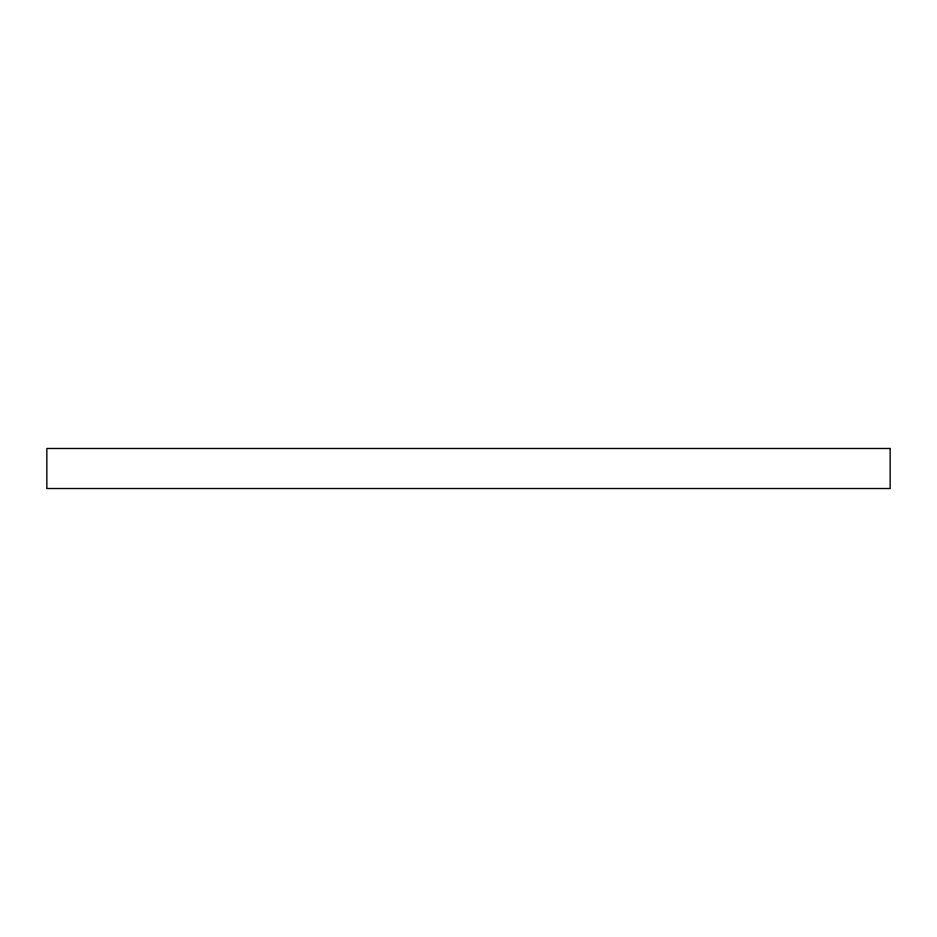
<?xml version="1.0" encoding="UTF-8"?>
<svg xmlns="http://www.w3.org/2000/svg" width="937" height="937" viewBox="0 0 937 937"><rect width="100%" height="100%" fill="white"/><g stroke="black" fill="none" stroke-linecap="round" stroke-linejoin="round"><path stroke-width="1.41" d="M890.15 448.483L46.85 448.483L46.85 488.517L890.15 488.517L890.15 448.483"/></g></svg>
